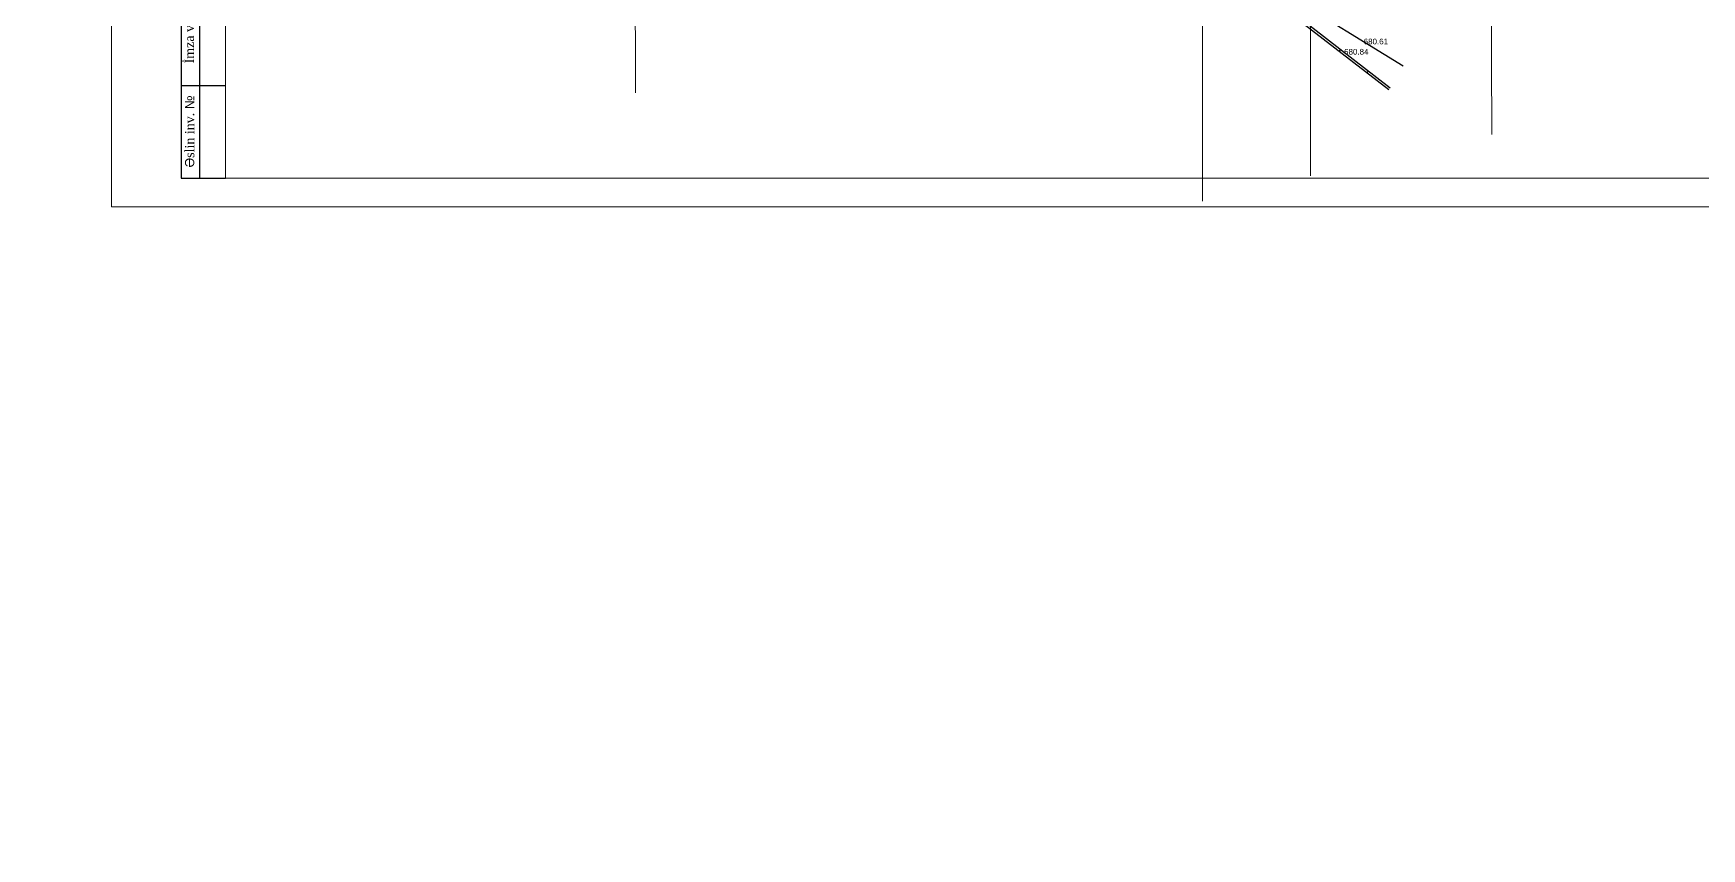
# Model space of a CAD drawing. Header units: feet. Extents: x 3381 to 1374491, y 675186 to 8751562.
# Drawn here: x 688229.5 to 688521.9, y 4375926.4 to 4376069.3 of the extents above; entities that cross this region are included whole.
import ezdxf

# ---------------------------------------------------------------- set-up
doc = ezdxf.new("R2010")
doc.units = ezdxf.units.FT
doc.header["$MEASUREMENT"] = 0
doc.header["$PDMODE"] = 34
doc.header["$PDSIZE"] = 0.01
doc.linetypes.add('DUZ', pattern=[0])
doc.layers.get('0').update_dxf_attribs({"linetype": 'CONTINUOUS'})
doc.layers.add('0_Point_Height', color=2, linetype='CONTINUOUS')
doc.layers.add('0_Point_Point', color=7, linetype='CONTINUOUS')
doc.layers.add('km setka', color=170, linetype='CONTINUOUS', lineweight=15)
doc.layers.add('rabit xt', color=7, linetype='CONTINUOUS', lineweight=13)
doc.styles.get("Standard").update_dxf_attribs({"font": 'arial.ttf', "height": 2.5})

msp = doc.modelspace()

# ---------------------------------------------------------------- linework, layer by layer
at = {"color": 7, "lineweight": 25, "ltscale": 15}
msp.add_line((688258.611, 4376043.878, 716.5), (688258.611, 4376098.958, 716.5), dxfattribs=at)
at = {"linetype": 'Continuous'}
for p, q in [((688458.554, 4376066.478, 296.602), (688458.336, 4376066.141, 296.602)), ((688463.409, 4376062.715, 680.72), (688463.199, 4376062.371, 680.72))]:
    msp.add_line(p, q, dxfattribs=at)
at = {"color": 7, "linetype": 'DUZ', "lineweight": 25}
msp.add_line((688255.371, 4376060.156, 716.5), (688263.147, 4376060.156, 716.5), dxfattribs=at)
at = {"color": 51, "lineweight": 13, "true_color": 0xf8f6b0}
msp.add_lwpolyline([(688453.292, 4376336.236), (688453.292, 4376044.325)], dxfattribs=at)
at = {"color": 30, "linetype": 'Continuous', "elevation": 684.227}
msp.add_lwpolyline([(688291.404, 4376116.288), (688315.359, 4376110.707), (688337.489, 4376104.951), (688356.428, 4376100.377), (688368.226, 4376097.379), (688409.184, 4376087.186), (688424.696, 4376083.693), (688425.712, 4376086.584), (688436.394, 4376082.402), (688448.829, 4376076.382), (688469.543, 4376063.579)], dxfattribs=at)
at = {"linetype": 'Continuous', "elevation": 684.355}
for points in [[(688315.033, 4376108.7), (688338.307, 4376103.053), (688393.197, 4376089.347), (688425.622, 4376081.56), (688426.49, 4376084.161), (688449.404, 4376073.065), (688467.019, 4376059.411)], [(688315.097, 4376109.096), (688338.402, 4376103.441), (688393.292, 4376089.735), (688425.359, 4376082.035), (688426.255, 4376084.72), (688449.616, 4376073.407), (688467.264, 4376059.727)]]:
    msp.add_lwpolyline(points, dxfattribs=at)
at = {"color": 7, "linetype": 'DUZ', "lineweight": 25, "elevation": 716.5}
msp.add_lwpolyline([(688263.147, 4376098.958), (688255.371, 4376098.958), (688255.371, 4376043.878), (688263.147, 4376043.878)], dxfattribs=at)
at = {"color": 51, "lineweight": 13, "true_color": 0xf8f6b0}
msp.add_circle((688448.805, 4376201.629), 699.09, dxfattribs=at)
at = {"layer": '0_Point_Point'}
for p in [(688462.506, 4376067.857, 680.611), (688459.071, 4376066.06, 680.841)]:
    msp.add_point(p, dxfattribs=at)
at = {"layer": 'km setka', "flags": 128}
for points in [[(688334.389, 4376300.512), (688335.007, 4376058.856)], [(688434.389, 4376297.7), (688434.389, 4376039.881)], [(688484.389, 4376212.141), (688485.111, 4376051.567)]]:
    msp.add_lwpolyline(points, dxfattribs=at)
at = {"layer": 'rabit xt', "color": 7, "lineweight": 20, "ltscale": 0.3, "elevation": 716.5}
msp.add_lwpolyline([(688243.147, 4376335.878), (688243.147, 4376038.878), (688663.147, 4376038.878)], dxfattribs=at)
msp.add_lwpolyline([(688263.147, 4376330.878), (688658.147, 4376330.878), (688658.147, 4376043.878), (688263.147, 4376043.878)], close=True, dxfattribs=at)

# ---------------------------------------------------------------- texts
at = {"lineweight": -2, "ltscale": 6, "char_height": 1.62, "attachment_point": 1, "rotation": 90}
for s, width, insert in [('{\\fTimes New Roman|b0|i0|c238|p18;İmza və tarix}', 7009.4938, (688255.988, 4376064.009, 716.5)), ('Ə{\\fTimes New Roman|b0|i0|c238|p18;slin inv.} №', 6883.75223, (688256.04, 4376045.755, 716.5))]:
    msp.add_mtext_dynamic_manual_height_columns(s, width=width, gutter_width=16.2, heights=[0], dxfattribs=dict(at, insert=insert))
at = {"layer": '0_Point_Height', "color": 0}
for s, p in [('680.61', (688462.642, 4376067.343, 680.611)), ('680.84', (688459.207, 4376065.546, 680.841))]:
    msp.add_text(s, height=1, dxfattribs=at).set_placement(p)

doc.saveas('drawing.dxf')
